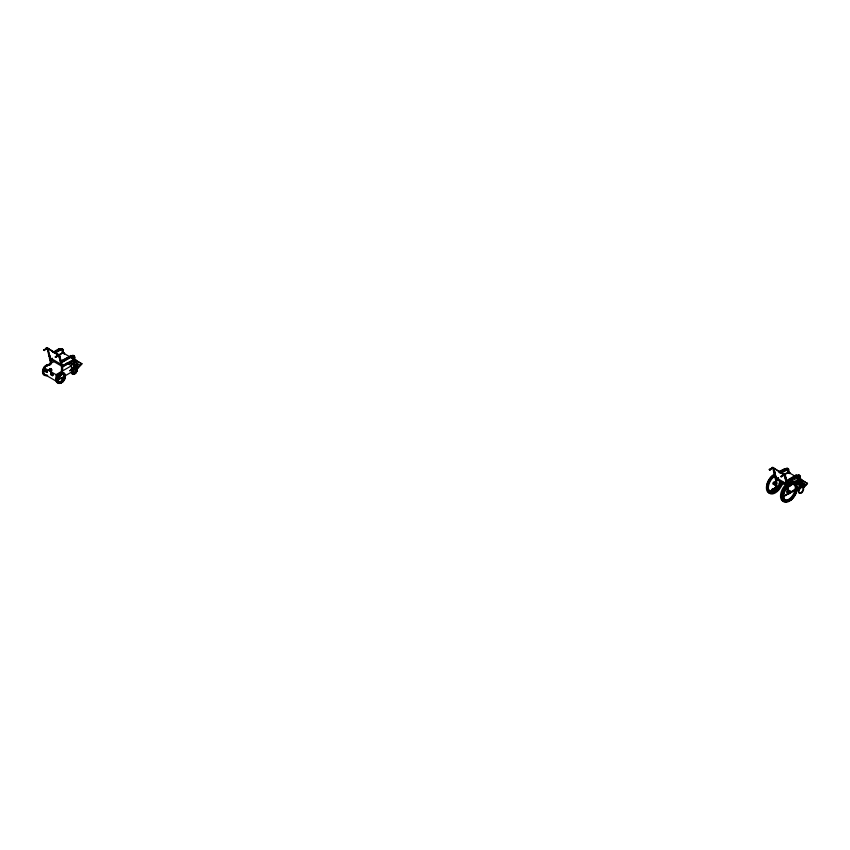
<?xml version="1.0" encoding="UTF-8"?>
<svg xmlns="http://www.w3.org/2000/svg" width="850" height="850" viewBox="0 0 850 850"><rect width="100%" height="100%" fill="white"/><g stroke="black" fill="none" stroke-linecap="round" stroke-linejoin="round"><path stroke-width="1.27" d="M49.406 357.935L49.959 360.272L51.202 360.166L50.501 364.31L50.076 360.209M50.501 364.31L50.681 359.858M59.032 348.744L59.532 349.998L59.032 348.744L52.7 352.431M62.571 370.101L61.476 370.728L61.54 366.924L58.788 355.64L48.28 348.627A1.891 1.094 -59.6 0 0 46.877 348.319L46.357 348.011L43.775 350.296L46.909 348.851A1.466 0.85 -59.6 0 1 47.844 349.223L50.479 360.57L51.202 360.166M62.05 360.368L62.549 361.547L62.571 360.676L71.017 355.767L62.05 360.368L62.571 360.676M62.252 353.175L62.156 349.828A2.731 1.594 -59.6 0 0 60.414 349.456L56.015 351.974M61.976 371.025L62.061 367.221L61.423 366.987M64.101 353.366L64.621 353.674A3.081 1.796 -59.6 0 0 63.272 352.867L63.325 350.721A3.421 1.987 -59.6 0 0 60.956 349.201L60.435 348.893A3.421 1.987 -59.6 0 1 62.804 350.413L62.783 353.016L59.001 354.578M62.666 366.881L62.571 370.674L61.487 370.122M67.798 363.418L66.417 363.896M71.017 355.767L70.996 356.713L70.497 355.459M71.411 368.603L73.546 367.381L73.706 360.538M67.501 358.679L71.889 356.171A2.731 1.594 -59.6 0 1 73.78 357.393L74.216 360.304L61.944 367.296L61.391 364.958M76.882 365.851L77.414 366.159L69.615 370.812L74.067 367.689L74.141 356.851A2.731 1.594 -59.6 0 0 72.409 356.479L71.889 356.171M74.205 359.879L74.556 367.423L74.035 367.115L77.254 365.702L74.024 367.678M70.476 356.426L72.42 355.916A3.421 1.987 -59.6 0 1 74.789 357.436L74.736 359.582A3.081 1.796 -59.6 0 1 76.086 360.389L78.083 366.361L77.605 366.743L75.576 360.719A2.401 1.392 -59.6 0 0 74.726 360.188M772.129 489.642L783.912 482.991L783.732 483.661L772.129 489.642L783.392 482.683M772.65 489.951L772.14 489.069M775.582 483.193L775.657 479.783L776.178 480.08M776.135 485.201L776.602 487.709L775.529 485.531A1.477 0.861 -59.6 0 1 774.956 484.075A1.477 0.861 -59.6 0 1 776.624 482.928L776.794 479.74L775.54 479.846L774.987 477.509M776.008 487.475L775.529 485.531L776.358 484.978A1.477 0.861 -59.6 0 0 776.624 482.928L775.582 482.959L776.103 483.267L776.273 479.432M793.464 491.364L783.594 496.368L799.138 486.954L799.361 476.967A2.731 1.594 -59.6 0 0 797.47 475.745M784.114 496.666L783.604 495.784M779.333 471.389L785.134 468.626L785.113 469.572L779.843 472.589M787.482 490.992L787.472 494.19L787.514 492.554A1.477 0.861 -59.6 0 1 786.834 491.449A1.477 0.861 -59.6 0 1 788.141 489.887L787.737 486.147L787.567 490.216M787.047 489.674L788.152 489.674L787.047 489.674L787.121 486.498M776.061 480.144L775.009 475.32L776.039 477.658L786.983 484.064L786.399 481.514L787.642 479.942L796.078 475.033L796.577 476.287L796.078 475.033M787.844 472.749L787.748 469.402A2.731 1.594 -59.6 0 0 786.006 469.03M796.599 475.341L788.162 480.25L788.141 481.121L787.621 480.824M788.364 472.589L787.812 472.866L788.332 473.163L788.386 469.986A3.421 1.987 -59.6 0 0 786.016 468.467M788.12 492.224L788.067 494.424L787.546 494.116M790.213 473.269L790.202 473.248A3.081 1.796 -59.6 0 0 788.853 472.441L788.906 470.294A3.421 1.987 -59.6 0 0 786.537 468.775L779.96 472.526M793.486 490.779L792.731 491.183L799.606 487.252L799.733 476.425A2.731 1.594 -59.6 0 0 797.991 476.053L786.473 482.035L798.001 475.49A3.421 1.987 -59.6 0 1 800.371 477.009L800.328 479.156A3.081 1.796 -59.6 0 1 801.678 479.963L803.664 485.924L803.197 486.317L801.168 480.293A2.401 1.392 -59.6 0 0 800.307 479.761L800.148 486.997L799.627 486.689L802.846 485.276L783.594 496.368M787.631 489.366L787.695 487.889M62.231 353.292L62.252 352.718M799.797 479.878L799.308 479.007L799.797 479.878L794.707 482.8L793.879 482.109L799.574 478.816L788.63 472.441L784.752 474.608A1.891 1.094 -59.6 0 0 783.403 474.3L780.821 476.584L782.659 476.021M71.74 371.535L72.186 373.957L75.448 373.139M71.782 372.704C71.868 370.388 73.801 367.317 76.404 367.774M72.409 372.661L72.505 371.79M74.322 371.099L74.97 371.11M76.776 370.43L76.819 369.134M76.957 370.526L77.052 369.644M77.159 370.462L76.861 368.124L74.715 367.508M49.842 368.624C49.863 368.316 52.615 369.251 49.831 369.027M51.053 368.953C49.13 368.39 50.001 371.259 51.191 369.272C49.045 367.519 50.469 371.11 51.127 368.688M72.409 371.014L72.601 373.671M72.473 371.949L73.557 369.697M76.744 369.952L74.162 373.745L74.704 373.469M76.861 370.303L75.214 373.161M76.744 371.227L76.989 370.366M76.936 371.237L77.191 370.196M49.789 369.888L49.916 369.091M49.789 369.166L49.916 368.507M71.963 370.77L73.387 368.677M72.696 371.174L73.068 370.409M76.766 371.142L75.905 372.619M76.564 372.002L76.936 371.078M72.898 370.313L74.577 368.517L76.468 368.337M75.958 372.767L76.511 371.949M73.291 368.379L71.666 370.759L71.453 373.171L73.217 374.425L74.885 373.798M73.493 369.729L74.131 369.081M69.806 356.681L81.791 363.704L78.221 367.954L69.434 362.812M80.421 365.553L81.791 363.704M75.331 373.235L75.969 372.587M75.31 373.458L76.075 372.714M799.106 482.917L800.381 481.589L805.853 484.797L803.941 486.795L797.81 483.044L798.331 484.319L803.803 487.528L807.5 483.544L801.901 480.069L800.572 481.982M807.372 483.278L805.885 484.861L800.381 481.589M70.731 362.748L78.359 367.221L80.304 365.288L72.643 360.751M795.101 482.428L797.289 483.714L799.531 481.376L797.428 482.981L794.793 481.27M773.925 482.619L773.904 483.809M773.925 483.31L773.171 483.034L774.138 482.364M774.329 484.139L774.021 484.362A1.477 0.861 -59.6 0 1 773.001 483.809A1.477 0.861 -59.6 0 1 773.893 482.035A1.477 0.861 -59.6 0 1 775.072 482.279M787.589 490.832L788.375 490.939M785.74 484.659L786.654 485.201L786.154 484.596M77.467 366.127L75.055 360.411A2.401 1.392 -59.6 0 0 74.418 359.901M800.286 478.858A3.081 1.796 -59.6 0 1 801.157 479.655L803.144 485.626L802.676 486.019L800.647 479.984A2.401 1.392 -59.6 0 0 800.296 479.581M74.014 369.176L74.747 368.613M74.588 373.628L75.278 373.044M74.598 373.989L75.501 373.331M49.491 356.044L49.938 357.776L61.922 364.799L61.412 362.769L60.892 362.461L61.806 366.212L68.297 362.536L69.116 363.226L62.326 366.52L50.862 359.826L49.428 355.746L49.948 358.349M49.98 356.033L49.024 356.384L47.324 348.925A1.466 0.85 -59.6 0 0 46.399 348.532L46.357 348.011A1.891 1.094 -59.6 0 1 47.791 348.511L59.266 355.226L61.285 362.27L72.42 355.916M60.956 362.759L61.412 365.064L60.892 364.767M775.455 475.108L773.383 468.084A1.891 1.094 -59.6 0 0 771.938 467.585L771.981 468.106A1.466 0.85 -59.6 0 1 772.916 468.499L774.605 475.957L775.083 475.618M775.604 475.915L774.605 475.957M786.548 482.332L786.983 484.064L786.516 482.014L786.069 482.672L787.536 486.869L792.646 483.969M769.356 469.869L772.459 467.893L769.877 470.178L769.314 469.349L772.459 467.893A1.891 1.094 -59.6 0 1 773.861 468.201L784.38 475.214L786.069 482.672L786.994 482.343L787.918 486.094L787.398 485.786L790.649 483.926M776.624 485.541L776.082 485.828M43.775 350.306L46.92 348.84L46.357 348.011M55.239 357.011L57.067 356.447L55.239 357.011L57.821 354.726A1.891 1.094 -59.6 0 1 59.224 355.034L63.049 352.867L73.993 359.252L61.806 366.212M56.546 356.139L57.864 355.257A1.466 0.85 -59.6 0 1 58.788 355.64L60.807 361.941L65.195 359.444M61.009 363.396L59.309 355.948A1.466 0.85 -59.6 0 0 58.384 355.555L55.76 357.319L58.342 355.034A1.891 1.094 -59.6 0 1 59.787 355.534L61.285 362.27M786.59 482.97L784.901 475.511A1.466 0.85 -59.6 0 0 783.966 475.129L781.352 476.892L783.923 474.608A1.891 1.094 -59.6 0 1 785.368 475.097L786.877 481.844L784.805 474.608L773.861 468.201M780.821 476.584L787.844 472.281M802.995 485.733L797.173 489.249M61.476 370.728L62.029 370.409L61.466 369.888M54.273 352.123L59.553 349.053M778.802 472.303L785.134 468.626M58.236 379.769L71.485 372.119L71.485 365.755L56.026 374.68L56.026 381.044L43.626 373.894L43.626 367.519L54.666 361.144M44.901 369.888L47.164 370.834L46.856 372.417L44.901 371.28L44.901 369.888L47.164 370.834M44.901 371.28L45.209 369.707M49.151 369.527L50.416 368.794L51.68 369.527L51.68 370.738L50.416 371.471L50.416 370.26L49.151 369.527L49.151 370.738M50.416 370.26L51.68 369.527M50.628 373.161L52.902 374.106L52.583 375.679L50.628 374.553L50.628 373.161L52.902 374.106M50.628 374.553L50.947 372.98M54.251 353.016L59.532 349.998M54.379 352.952L60.956 349.201M55.463 352.899L60.934 349.764A2.731 1.594 -59.6 0 1 62.836 350.976L62.316 350.678M62.018 361.813L65.312 359.933M72.409 356.479L61.412 362.769L61.922 364.799M68.595 362.918L74.248 359.731M775.572 475.607L776.454 479.368L778.398 478.263M779.949 473.099L786.526 469.338A2.731 1.594 -59.6 0 1 788.418 470.549M778.621 478.157L776.454 479.4L786.303 485.148M794.399 482.407L799.829 479.304M49.895 357.595L50.341 359.497L52.519 358.264M775.476 477.169L775.933 479.071L778.101 477.838M787.398 485.786L791.297 483.565M787.004 486.561L791.18 484.245M49.428 358.052L49.428 355.746M49.98 364.002L51.085 363.991M781.543 472.951L787.812 469.572M776.103 483.267L776.688 482.949M791.435 481.089L799.797 476.595M74.588 368.751L75.374 368.326M73.44 374.074L74.885 373.564M58.809 373.915L59.702 374.457L58.99 373.926M786.059 502.233L785.538 501.925L786.027 502.233M75.151 368.486L75.958 368.231M75.863 368.496L73.228 370.473L72.718 373.108M74.311 373.83L73.142 373.724M72.866 373.904L74.258 374.085M73.419 374.393L72.473 373.596M75.692 368.401L76.33 368.592M73.78 373.915L72.781 373.447M66.534 364.087L67.203 364.31L66.778 363.991M790.117 491.725C786.771 494.328 793.688 491.651 787.992 490.556M786.399 481.514L784.38 475.214A1.466 0.85 -59.6 0 0 783.445 474.821L783.966 475.129L783.403 474.3M73.493 361.643L74.757 362.376M66.98 363.152L71.485 365.755M50.416 370.005L51.68 370.738M43.626 367.519L56.026 374.68M45.209 371.099L47.164 372.236M50.947 374.372L52.902 375.498M796.577 476.287L796.057 475.979L797.481 475.182A3.421 1.987 -59.6 0 1 799.839 476.308M788.853 472.441L788.332 472.132A3.081 1.796 -59.6 0 1 789.682 472.94L789.692 472.972M796.482 476.892L800.987 479.729L796.609 477.158M807.5 483.544L801.901 480.069M788.843 473.046L788.322 472.738A2.401 1.392 -59.6 0 1 788.991 472.993M797.183 479.761L799.372 481.047M797.81 483.044L803.282 486.243L803.803 487.528M772.501 468.424L771.938 467.585M800.657 484.872L803.941 486.795M769.314 469.349L769.877 470.167M795.377 489.706L794.856 489.398L795.196 490.386M786.898 486.274L787.642 486.795M774.191 484.245L776.528 485.605M787.992 492.32L789.799 493.382M71.899 355.608A3.421 1.987 -59.6 0 1 74.269 357.127L74.789 357.436M73.78 357.393L74.301 357.691L74.237 357.096M63.272 352.867L62.751 352.559A3.081 1.796 -59.6 0 1 64.037 353.207M71.017 357.584L81.908 363.97M48.28 348.627L59.224 355.034L59.415 355.906L58.788 355.64M69.806 361.632L78.083 366.361M57.821 354.726L58.384 355.555L57.864 355.257M43.732 349.775L44.296 350.593M66.151 363.747L66.672 364.055M49.959 360.272L50.596 360.506M51.159 361.909L50.639 361.601L50.575 363.641M50.936 368.507L51.053 369.888M76.149 368.496L76.691 368.868M76.415 367.88L77.01 369.867M76.574 368.475L76.946 369.027M76.511 368.772L76.925 369.304M76.128 368.231C77.658 370.504 73.823 375.583 71.772 372.874M72.537 373.012L72.951 373.543M72.771 373.766L72.452 372.438M798.107 482.8L798.469 483.586M77.988 366.424L78.359 367.221M789.746 473.684L789.703 473.578A2.401 1.392 -59.6 0 0 789.268 473.121M796.769 482.428L797.289 483.714M78.221 367.954L77.69 366.669L71.049 362.78L71.57 364.066M71.177 362.854L71.708 364.14M77.562 366.053L75.576 360.113A3.081 1.796 -59.6 0 0 74.216 359.274M787.068 482.63L787.504 484.373M50.012 356.341L50.458 358.084L47.791 348.511M775.009 475.32L775.519 477.349M60.892 362.461L61.402 364.491M775.54 477.923L773.436 468.796A1.466 0.85 -59.6 0 0 772.501 468.403L772.459 467.893M787.004 484.638L787.536 486.869M61.88 364.618L62.326 366.52M784.847 474.799L786.983 484.064M776.039 477.658L773.904 468.382L775.412 475.129M60.764 361.973L59.224 355.034M784.805 474.608L784.996 475.479M77.223 369.739L76.861 368.645C74.332 366.764 71.719 370.834 72.335 373.192M76.744 369.208L76.84 369.771M52.583 374.287L52.583 375.679M46.856 371.014L46.856 372.417M43.307 370.653A5.196 2.986 -59.9 0 1 43.701 369.421M45.082 367.115A5.196 2.986 -59.9 0 1 46.931 365.543M47.674 375.275A5.918 3.411 -59.9 0 1 43.786 371.322M46.835 366.244A5.918 3.411 -59.9 0 1 47.919 365.489M48.992 365.064A5.918 3.411 -59.9 0 1 49.991 365.001M46.739 375.041A5.196 2.986 -59.9 0 1 44.561 374.266M44.625 375.211A5.918 3.411 -59.9 0 1 43.265 369.368M44.838 366.733A5.918 3.411 -59.9 0 1 49.863 364.746M57.641 375.966A5.196 2.986 -59.9 0 1 63.038 373.288A5.196 2.986 -59.9 0 1 62.178 379.939A5.196 2.986 -59.9 0 1 56.929 381.469M56.653 378.409A5.196 2.986 -59.9 0 1 57.046 377.177M60.042 382.468A5.918 3.411 -59.9 0 1 55.983 380.29A5.918 3.411 -59.9 0 1 59.553 373.161A5.918 3.411 -59.9 0 1 64.228 374.096M64.164 376.635A5.918 3.411 -59.9 0 1 63.028 379.419M62.146 380.672A5.918 3.411 -59.9 0 1 61.126 381.714M62.103 382.266A5.918 3.411 -59.9 0 1 57.046 379.536A5.918 3.411 -59.9 0 1 63.633 372.81A5.918 3.411 -59.9 0 1 63.123 381.225M43.499 373.915A5.196 2.986 -59.9 0 1 43.648 367.848A5.196 2.986 -59.9 0 1 48.833 365.001M42.914 372.236A4.739 2.72 -59.9 0 1 43.871 367.986A4.739 2.72 -59.9 0 1 47.122 365.203M43.881 374.127A5.196 2.986 -59.9 0 1 43.318 373.554M43.031 370.504A5.196 2.986 -59.9 0 1 43.424 369.272M44.806 366.966A5.196 2.986 -59.9 0 1 48.471 364.958M43.339 370.43A4.739 2.72 -59.9 0 1 43.701 369.304M46.644 365.755A4.739 2.72 -59.9 0 1 47.504 365.415M780.332 481.397A9.743 5.663 -59.6 0 1 779.588 483.714M776.985 488.027A9.743 5.663 -59.6 0 1 771.704 491.672M766.923 488.612A9.743 5.663 -59.6 0 1 773.861 474.863M780.704 481.621A9.743 5.663 -59.6 0 1 769.016 491.481M768.134 482.343A9.743 5.663 -59.6 0 1 774.233 475.086M802.368 491.098A3.326 1.934 -59.6 0 1 798.49 492.192A3.326 1.934 -59.6 0 1 801.008 487.199A3.326 1.934 -59.6 0 1 802.761 490.322M788.141 489.887A1.477 0.861 -59.6 0 1 788.853 490.992M781.926 482.332A9.743 5.663 -59.6 0 1 773.893 492.437A9.743 5.663 -59.6 0 1 768.379 486.88A9.743 5.663 -59.6 0 1 775.466 475.798M790.404 485.074A3.326 1.934 -59.6 0 1 787.185 485.817M791.817 483.905A3.326 1.934 -59.6 0 1 789.427 486.529A3.326 1.934 -59.6 0 1 787.493 485.584M796.036 490.599A9.743 5.663 -59.6 0 1 784.784 500.692A9.743 5.663 -59.6 0 1 786.622 486.402A9.743 5.663 -59.6 0 1 796.322 488.389M782.861 482.12A11.114 6.46 -59.6 0 1 769.537 493.361A11.114 6.46 -59.6 0 1 773.436 476.085M770.185 493.382A11.114 6.46 -59.6 0 1 766.732 485.031A11.114 6.46 -59.6 0 1 774.531 474.109M794.527 484.298A9.743 5.663 -59.6 0 1 793.815 493.499A9.743 5.663 -59.6 0 1 786.452 500.31M784.794 500.406A9.743 5.663 -59.6 0 1 783.392 499.896M784.295 501.649A11.114 6.46 -59.6 0 1 782.988 488.081A11.114 6.46 -59.6 0 1 795.388 483.278M780.969 481.78A9.743 5.663 -59.6 0 1 780.236 484.096M779.089 486.349A9.743 5.663 -59.6 0 1 770.684 492.139M769.282 491.64A9.743 5.663 -59.6 0 1 768.219 490.556M779.747 481.536A8.893 5.164 -59.6 0 1 779.067 483.65M776.698 487.581A8.893 5.164 -59.6 0 1 768.113 489.547M768.283 482.194A8.893 5.164 -59.6 0 1 772.204 476.701M780.119 481.748A8.893 5.164 -59.6 0 1 778.409 485.924M777.07 487.804A8.893 5.164 -59.6 0 1 767.89 488.336M796.301 490.758A9.743 5.663 -59.6 0 1 785.049 500.852A9.743 5.663 -59.6 0 1 786.888 486.551A9.743 5.663 -59.6 0 1 796.588 488.548M62.741 353.164A2.401 1.392 -59.6 0 1 62.953 353.186M63.367 353.473A2.401 1.392 -59.6 0 1 64.111 354.004M775.349 484.319C776.135 486.179 776.762 481.897 775.349 484.319M789.523 492.618L790.149 493.021A1.477 0.861 -59.6 0 0 790.351 490.981A1.477 0.861 -59.6 0 0 788.673 492.394A1.477 0.861 -59.6 0 0 789.629 493.499L790.489 491.948L789.523 492.618M60.871 378.409C61.699 380.375 62.369 375.87 60.871 378.409M61.147 378.346L61.657 377.995L61.147 378.346M61.519 378.569L62.061 378.271L61.551 378.473M781.501 483.756L781.787 484.766L781.501 483.756M61.986 381.756A5.196 2.986 -59.9 0 0 63.803 373.681A5.196 2.986 -59.9 0 0 57.619 378.962A5.196 2.986 -59.9 0 0 61.986 381.756M62.634 382.128A5.196 2.986 -59.9 0 0 64.462 374.053A5.196 2.986 -59.9 0 0 58.278 379.334A5.196 2.986 -59.9 0 0 62.634 382.128M62.252 381.916A5.196 2.986 -59.9 0 0 64.079 373.83A5.196 2.986 -59.9 0 0 57.896 379.121A5.196 2.986 -59.9 0 0 62.252 381.916M62.56 381.809A4.739 2.72 -59.9 0 0 64.228 374.436A4.739 2.72 -59.9 0 0 58.586 379.259A4.739 2.72 -59.9 0 0 62.56 381.809M62.178 381.597A4.739 2.72 -59.9 0 0 63.846 374.223A4.739 2.72 -59.9 0 0 58.204 379.047A4.739 2.72 -59.9 0 0 62.178 381.597M801.816 492.681A3.326 1.934 -59.6 0 0 802.984 487.507A3.326 1.934 -59.6 0 0 798.989 490.875A3.326 1.934 -59.6 0 0 801.816 492.681M791.222 499.896A11.114 6.46 -59.6 0 0 795.122 482.609A11.114 6.46 -59.6 0 0 781.798 493.861A11.114 6.46 -59.6 0 0 791.222 499.896M791.499 498.716A8.893 5.164 -59.6 0 0 794.622 484.893A8.893 5.164 -59.6 0 0 783.955 493.892A8.893 5.164 -59.6 0 0 791.499 498.716M791.127 498.493A8.893 5.164 -59.6 0 0 794.251 484.67A8.893 5.164 -59.6 0 0 783.583 493.669A8.893 5.164 -59.6 0 0 791.127 498.493M791.648 499.311A9.743 5.663 -59.6 0 0 795.058 484.16A9.743 5.663 -59.6 0 0 783.371 494.02A9.743 5.663 -59.6 0 0 791.648 499.311"/></g></svg>
